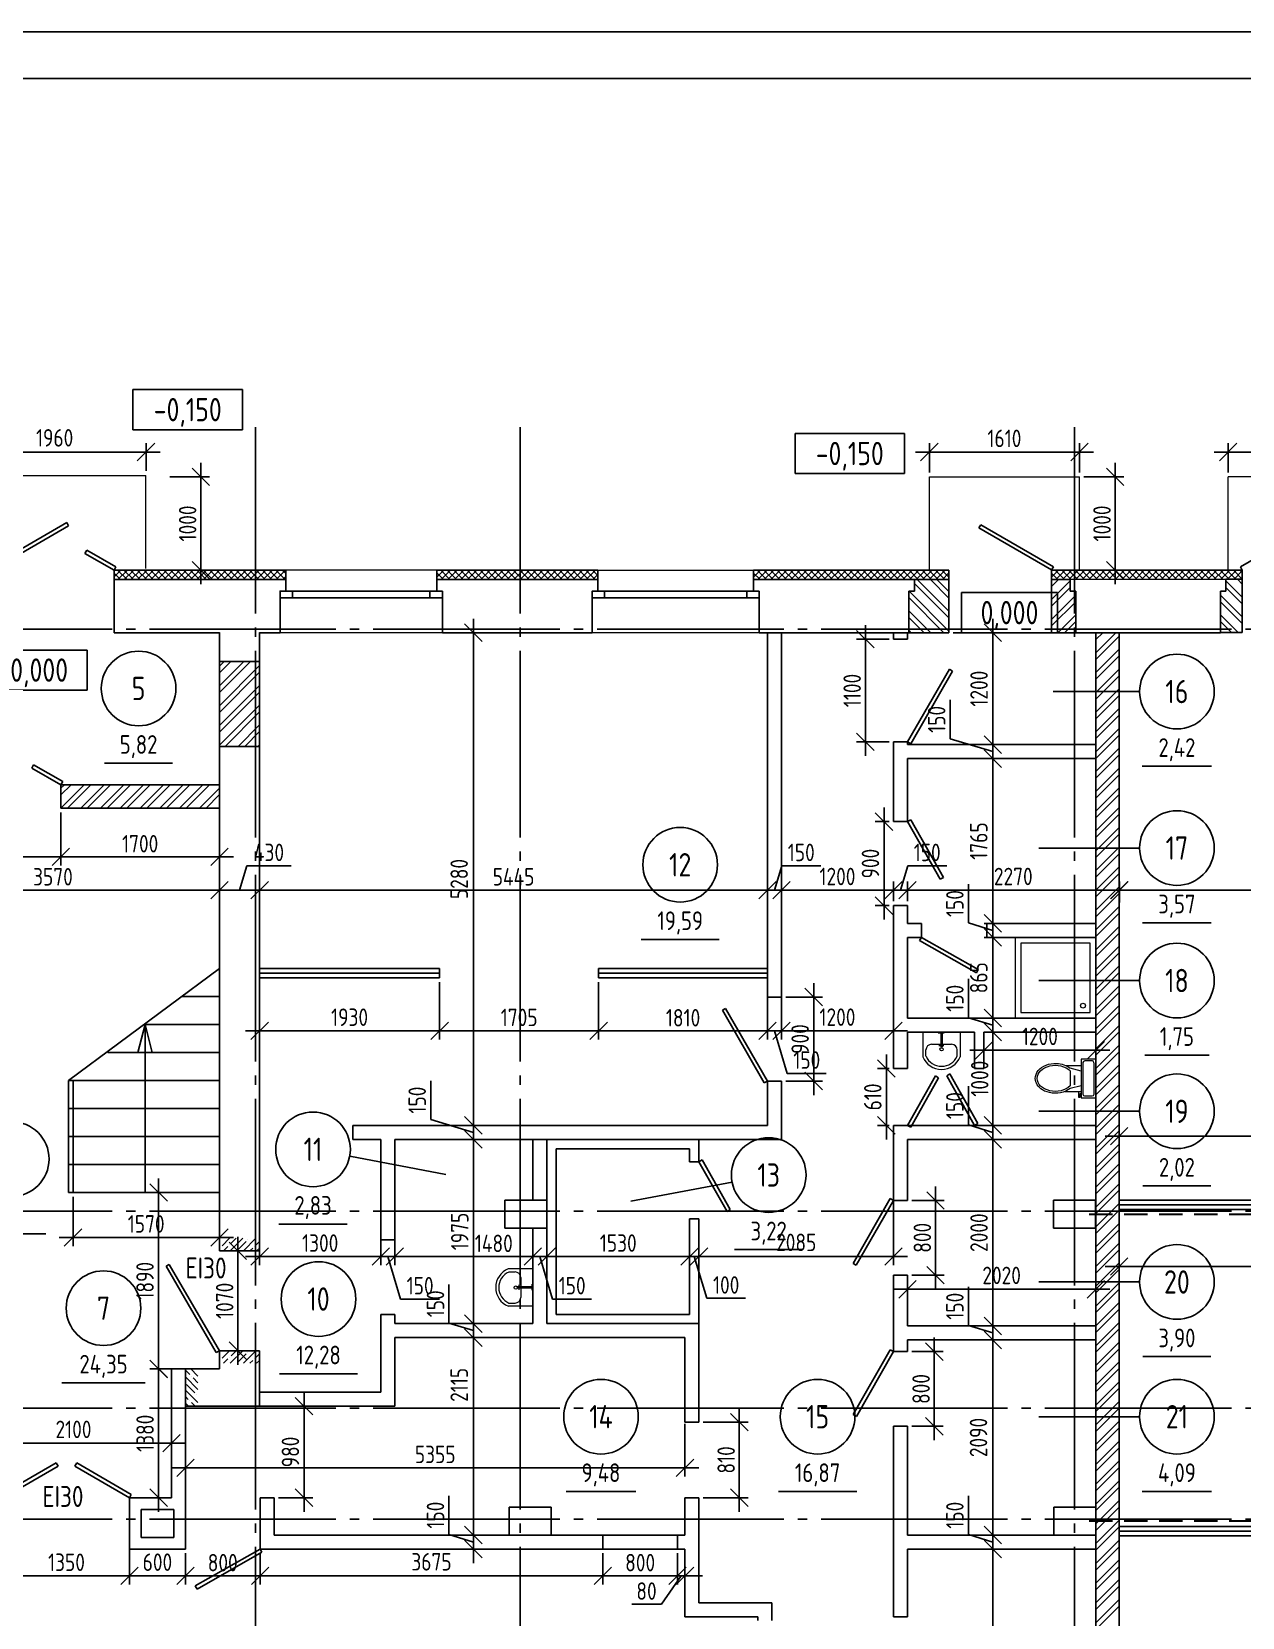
# Model space of a CAD drawing. Header units: metres. Extents: x 255227 to 344327, y -182590 to -140590.
# Drawn here: x 275441 to 288419, y -157582 to -140590 of the extents above; entities that cross this region are included whole.
import ezdxf
from ezdxf.enums import TextEntityAlignment as Align

# ---------------------------------------------------------------- set-up
doc = ezdxf.new("R2010")
doc.units = ezdxf.units.M
doc.header["$MEASUREMENT"] = 0
for name, pattern in [('ACAD_ISO03W100', [30, 12, -18]), ('DASHED2', [0.375, 0.25, -0.125]), ('GOST2.303 5', [24, 20, -1.5, 1, -1.5])]:
    doc.linetypes.add(name, pattern=pattern)
doc.styles.add('GOST 2.304', font='cs_gost2304.shx')

msp = doc.modelspace()

# ---------------------------------------------------------------- linework, layer by layer
at = {"color": 7, "linetype": 'Continuous', "lineweight": 25, "ltscale": 100}
for p, q in [((344327, -140590), (255227, -140590)), ((343827, -141090), (257227, -141090)), ((277701, -144425), (276527, -144425)), ((276527, -144425), (276527, -144855)), ((277701, -144855), (277701, -144425)), ((276527, -144855), (277701, -144855)), ((284798, -144895), (283625, -144895)), ((283625, -144895), (283625, -145325)), ((284798, -145325), (284798, -144895)), ((283625, -145325), (284798, -145325)), ((286438, -146600), (285408, -146600)), ((285408, -146600), (285408, -147030)), ((286438, -147030), (286438, -146600)), ((285408, -147030), (286438, -147030)), ((276036, -147216), (275006, -147216)), ((276036, -147646), (276036, -147216)), ((275006, -147646), (276036, -147646)), ((276222, -148428), (276952, -148428)), ((287345, -148461), (288090, -148461)), ((287350, -150138), (288085, -150138)), ((281976, -150317), (282811, -150317)), ((287373, -151558), (288063, -151558)), ((287353, -152959), (288083, -152959)), ((278092, -153367), (278822, -153367)), ((274862, -153471), (275592, -153471)), ((282977, -153642), (283707, -153642)), ((287353, -154788), (288083, -154788)), ((275763, -155069), (276658, -155069)), ((278099, -154971), (278934, -154971)), ((281171, -156232), (281916, -156232)), ((283446, -156232), (284286, -156232)), ((287345, -156232), (288090, -156232))]:
    msp.add_line(p, q, dxfattribs=at)
at = {"color": 7, "linetype": 'GOST2.303 5', "lineweight": 25, "ltscale": 100}
for p, q in [((277839, -144826), (277839, -166790)), ((280679, -144826), (280679, -166790)), ((286619, -144826), (286619, -166790)), ((307503, -146991), (259370, -146991)), ((307503, -153231), (259370, -153231)), ((307503, -155343), (259838, -155341)), ((307503, -156531), (259870, -156531))]:
    msp.add_line(p, q, dxfattribs=at)
at = {"color": 7, "ltscale": 75}
for p, q in [((274557, -145094), (276817, -145094)), ((276667, -145297), (276667, -145000)), ((284914, -145094), (286823, -145094)), ((285064, -145313), (285064, -145000)), ((286673, -145313), (286673, -145000)), ((288118, -145094), (290028, -145094)), ((288268, -145313), (288268, -145000)), ((277254, -145210), (277254, -146510)), ((287055, -145210), (287055, -146510)), ((276921, -145360), (277348, -145360)), ((286722, -145360), (287149, -145360)), ((276921, -146360), (277348, -146360)), ((286722, -146360), (287149, -146360)), ((280176, -146880), (280176, -157000)), ((284378, -148350), (284378, -146950)), ((285744, -146880), (285744, -162910)), ((280120, -147030), (280270, -147030)), ((284632, -147100), (284284, -147100)), ((285321, -147030), (285838, -147030)), ((285287, -148168), (285287, -147751)), ((284632, -148200), (284284, -148200)), ((285744, -148305), (285287, -148168)), ((285388, -148230), (285838, -148230)), ((285900, -148380), (285651, -148380)), ((275754, -148956), (275754, -149526)), ((277454, -149006), (277454, -149526)), ((284579, -150105), (284579, -148905)), ((284632, -149055), (284485, -149055)), ((275604, -149433), (277604, -149433)), ((285483, -150141), (285483, -149724)), ((284632, -149955), (284485, -149955)), ((285744, -150220), (285483, -150141)), ((285863, -150145), (285651, -150145)), ((285856, -150295), (285651, -150295)), ((279814, -150776), (279814, -151391)), ((281519, -150776), (281519, -151391)), ((283329, -150811), (283329, -151391)), ((283479, -150821), (283479, -151391)), ((283825, -150785), (283825, -151985)), ((284679, -150780), (284679, -151391)), ((285483, -151156), (285483, -150739)), ((283526, -150935), (283919, -150935)), ((277884, -151068), (277884, -151391)), ((285744, -151235), (285483, -151156)), ((285792, -151160), (285651, -151160)), ((277734, -151297), (284829, -151297)), ((283404, -151297), (283541, -151754)), ((285812, -151310), (285651, -151310)), ((284604, -151550), (284604, -152460)), ((285499, -151505), (286999, -151505)), ((285649, -151458), (285649, -151411)), ((286849, -151458), (286849, -151411)), ((284632, -151700), (284510, -151700)), ((279719, -152248), (279719, -151831)), ((283526, -151835), (283919, -151835)), ((283541, -151754), (283959, -151754)), ((285483, -152306), (285483, -151889)), ((280176, -152385), (279719, -152248)), ((280193, -152310), (280270, -152310)), ((284632, -152310), (284510, -152310)), ((285744, -152385), (285483, -152306)), ((285792, -152310), (285651, -152310)), ((280242, -152460), (280082, -152460)), ((285951, -152460), (285651, -152460)), ((284679, -152685), (284679, -153809)), ((276802, -152880), (276802, -156450)), ((277884, -152923), (277884, -153809)), ((275884, -153077), (275884, -153605)), ((276987, -153030), (276708, -153030)), ((277453, -153077), (277453, -153605)), ((279184, -152978), (279184, -153809)), ((285129, -152965), (285129, -154065)), ((284876, -153115), (285223, -153115)), ((275734, -153511), (277603, -153511)), ((277651, -153505), (277651, -154875)), ((279334, -153464), (279334, -153809)), ((280814, -153566), (280814, -153809)), ((280964, -153572), (280964, -153809)), ((282494, -153544), (282494, -153809)), ((282594, -153549), (282594, -153809)), ((277654, -153655), (277745, -153655)), ((277734, -153715), (284829, -153715)), ((279259, -153715), (279396, -154172)), ((280889, -153715), (281026, -154172)), ((282544, -153715), (282678, -154161)), ((284876, -153915), (285223, -153915)), ((286949, -153821), (292764, -153821)), ((287099, -153791), (287099, -153915)), ((279914, -154431), (279914, -154014)), ((284679, -154066), (286999, -154066)), ((284829, -154141), (284829, -153972)), ((285483, -154456), (285483, -154039)), ((286849, -154141), (286849, -153972)), ((279396, -154172), (279814, -154172)), ((281026, -154172), (281444, -154172)), ((282678, -154161), (283095, -154161)), ((280176, -154510), (279914, -154431)), ((280268, -154435), (280082, -154435)), ((280302, -154585), (280082, -154585)), ((285117, -154585), (285117, -155685)), ((285744, -154535), (285483, -154456)), ((285882, -154460), (285651, -154460)), ((285894, -154610), (285651, -154610)), ((277654, -154725), (277745, -154725)), ((284876, -154735), (285211, -154735)), ((277127, -154920), (276708, -154920)), ((276967, -154920), (276708, -154920)), ((278361, -155170), (278361, -156450)), ((278252, -155320), (278455, -155320)), ((283027, -155340), (283027, -156450)), ((276939, -155736), (276939, -155623)), ((277089, -155627), (277089, -156074)), ((282444, -155508), (282444, -156074)), ((282641, -155490), (283121, -155490)), ((284876, -155535), (285211, -155535)), ((274689, -155716), (277089, -155716)), ((276939, -155980), (282594, -155980)), ((276892, -156300), (276708, -156300)), ((278086, -156300), (278455, -156300)), ((279914, -156696), (279914, -156279)), ((282641, -156300), (283121, -156300)), ((285483, -156696), (285483, -156279)), ((276489, -156821), (276489, -157231)), ((280176, -156775), (279914, -156696)), ((280129, -156700), (280082, -156700)), ((285744, -156775), (285483, -156696)), ((285857, -156700), (285651, -156700)), ((277089, -156896), (277089, -157231)), ((277889, -156896), (277889, -157231)), ((280249, -156850), (280082, -156850)), ((281564, -156896), (281564, -157231)), ((282364, -156896), (282364, -157231)), ((282444, -156896), (282444, -157231)), ((285857, -156850), (285651, -156850)), ((276339, -157137), (282632, -157137)), ((282404, -157137), (282192, -157442)), ((282192, -157442), (281873, -157442)), ((286849, -157526), (286849, -158154))]:
    msp.add_line(p, q, dxfattribs=at)
at = {"color": 0, "linetype": 'ByBlock'}
for p, q in [((276573, -145188), (276761, -145000)), ((285157, -145000), (284970, -145188)), ((286580, -145188), (286767, -145000)), ((288362, -145000), (288174, -145188)), ((277348, -145453), (277160, -145266)), ((287149, -145453), (286962, -145266)), ((277160, -146266), (277348, -146453)), ((286962, -146266), (287149, -146453)), ((280270, -147124), (280082, -146936)), ((285838, -147124), (285651, -146936)), ((284471, -147194), (284284, -147006)), ((284284, -148106), (284471, -148294)), ((285651, -148136), (285838, -148324)), ((285651, -148286), (285838, -148474)), ((284673, -149149), (284485, -148961)), ((275661, -149526), (275848, -149339)), ((277361, -149526), (277548, -149339)), ((277361, -149884), (277548, -149697)), ((277978, -149697), (277791, -149884)), ((283423, -149697), (283236, -149884)), ((283386, -149884), (283573, -149697)), ((284773, -149697), (284586, -149884)), ((284736, -149884), (284923, -149697)), ((287006, -149884), (287193, -149697)), ((287195, -149697), (287008, -149884)), ((284485, -149861), (284673, -150049)), ((285651, -150051), (285838, -150239)), ((285651, -150201), (285838, -150389)), ((283919, -151029), (283731, -150841)), ((277978, -151204), (277791, -151391)), ((279908, -151204), (279721, -151391)), ((281613, -151204), (281426, -151391)), ((283423, -151204), (283236, -151391)), ((283386, -151391), (283573, -151204)), ((284586, -151391), (284773, -151204)), ((285838, -151254), (285651, -151066)), ((285651, -151216), (285838, -151404)), ((285743, -151411), (285556, -151599)), ((286756, -151599), (286943, -151411)), ((284697, -151794), (284510, -151606)), ((283731, -151741), (283919, -151929)), ((280270, -152404), (280082, -152216)), ((284510, -152216), (284697, -152404)), ((285838, -152404), (285651, -152216)), ((280082, -152366), (280270, -152554)), ((285651, -152366), (285838, -152554)), ((287193, -152332), (287006, -152520)), ((276896, -153124), (276708, -152936)), ((285223, -153209), (285036, -153021)), ((275977, -153417), (275790, -153605)), ((277360, -153605), (277547, -153417)), ((277745, -153748), (277557, -153561)), ((277978, -153622), (277791, -153809)), ((279091, -153809), (279278, -153622)), ((279241, -153809), (279428, -153622)), ((280908, -153622), (280721, -153809)), ((280871, -153809), (281058, -153622)), ((282401, -153809), (282588, -153622)), ((282501, -153809), (282688, -153622)), ((284586, -153809), (284773, -153622)), ((287193, -153728), (287006, -153915)), ((285036, -153821), (285223, -154009)), ((284923, -153972), (284736, -154160)), ((286756, -154160), (286943, -153972)), ((280082, -154341), (280270, -154528)), ((285651, -154366), (285838, -154554)), ((280270, -154678), (280082, -154491)), ((285651, -154516), (285838, -154704)), ((277557, -154631), (277745, -154818)), ((285211, -154829), (285023, -154641)), ((276896, -155013), (276708, -154826)), ((276708, -154827), (276896, -155014)), ((278455, -155413), (278267, -155226)), ((283121, -155584), (282933, -155396)), ((285023, -155441), (285211, -155629)), ((276846, -155810), (277033, -155623)), ((277183, -155886), (276996, -156074)), ((282351, -156074), (282538, -155886)), ((276708, -156206), (276896, -156393)), ((278267, -156206), (278455, -156393)), ((282933, -156206), (283121, -156394)), ((280270, -156793), (280082, -156606)), ((285651, -156606), (285838, -156794)), ((280082, -156756), (280270, -156943)), ((285651, -156756), (285838, -156944)), ((276583, -157043), (276396, -157231)), ((277183, -157043), (276996, -157231)), ((277983, -157043), (277796, -157231)), ((281471, -157231), (281658, -157043)), ((282271, -157231), (282458, -157043)), ((282538, -157043), (282351, -157231))]:
    msp.add_line(p, q, dxfattribs=at)
at = {"color": 7, "linetype": 'Continuous', "lineweight": 5}
for p, q in [((274734, -145344), (276665, -145344)), ((276665, -146344), (276665, -145344)), ((285064, -146360), (285064, -145360)), ((285064, -145360), (286675, -145360)), ((286675, -146360), (286675, -145360)), ((288268, -146360), (288268, -145360)), ((289880, -145360), (288268, -145360)), ((285158, -151320), (285224, -151320)), ((285188, -151313), (285188, -151473)), ((285201, -151313), (285201, -151473)), ((285220, -151456), (285167, -151456)), ((280811, -154040), (280651, -154041)), ((280811, -154053), (280651, -154053)), ((280668, -154073), (280668, -154019)), ((280804, -154010), (280804, -154076))]:
    msp.add_line(p, q, dxfattribs=at)
at = {"color": 7}
for p, q in [((275817, -145851), (274994, -146326)), ((275014, -146360), (275837, -145885)), ((275837, -145885), (275817, -145851)), ((285596, -145907), (285616, -145873)), ((286375, -146357), (285596, -145907)), ((285616, -145873), (286395, -146323)), ((289222, -145850), (288399, -146325)), ((276012, -146182), (276032, -146147)), ((276324, -146360), (276012, -146182)), ((276032, -146147), (276344, -146326)), ((276344, -146326), (276324, -146360)), ((286395, -146323), (286375, -146357)), ((288399, -146325), (288419, -146360)), ((278104, -146585), (279844, -146586)), ((278104, -146585), (278238, -146585)), ((278104, -146655), (278104, -146585)), ((278238, -146585), (278238, -146655)), ((279711, -146585), (279844, -146585)), ((279711, -146655), (279711, -146585)), ((279844, -146585), (279844, -146655)), ((281450, -146585), (283240, -146585)), ((281450, -146655), (281450, -146585)), ((281583, -146585), (281583, -146655)), ((283107, -146655), (283107, -146585)), ((283240, -146585), (283240, -146655)), ((278104, -146655), (279844, -146655)), ((283240, -146655), (281450, -146655)), ((284829, -148200), (285279, -147421)), ((285314, -147441), (284864, -148220)), ((285279, -147421), (285314, -147441)), ((284864, -148220), (284829, -148200)), ((275442, -148481), (275462, -148447)), ((275754, -148660), (275442, -148481)), ((275462, -148447), (275774, -148625)), ((275774, -148625), (275754, -148660)), ((284864, -149035), (284829, -149055)), ((284829, -149055), (285181, -149672)), ((285215, -149652), (284864, -149035)), ((285181, -149672), (285215, -149652)), ((284959, -150330), (284979, -150295)), ((285568, -150676), (284959, -150330)), ((284979, -150295), (285588, -150641)), ((285588, -150641), (285568, -150676)), ((282879, -151056), (282845, -151076)), ((283329, -151835), (282879, -151056)), ((282845, -151076), (283295, -151855)), ((283295, -151855), (283329, -151835)), ((284829, -152310), (285129, -151779)), ((285163, -151799), (284864, -152330)), ((285129, -151779), (285163, -151799)), ((285285, -151759), (285250, -151779)), ((285250, -151779), (285549, -152310)), ((285584, -152290), (285285, -151759)), ((284864, -152330), (284829, -152310)), ((285549, -152310), (285584, -152290)), ((282629, -152679), (282594, -152699)), ((282594, -152699), (282895, -153232)), ((282929, -153212), (282629, -152679)), ((284247, -153789), (284645, -153095)), ((284645, -153095), (284679, -153115)), ((282895, -153232), (282929, -153212)), ((284679, -153115), (284281, -153809)), ((276916, -153800), (276882, -153820)), ((276882, -153820), (277420, -154745)), ((277454, -154725), (276916, -153800)), ((284281, -153809), (284247, -153789)), ((277420, -154745), (277454, -154725)), ((284249, -155410), (284645, -154715)), ((284679, -154735), (284283, -155430)), ((284645, -154715), (284679, -154735)), ((284283, -155430), (284249, -155410)), ((275704, -155927), (275119, -156265)), ((275139, -156300), (275724, -155962)), ((275724, -155962), (275704, -155927)), ((275905, -155962), (275925, -155927)), ((276489, -156300), (275905, -155962)), ((275925, -155927), (276509, -156265)), ((276509, -156265), (276489, -156300)), ((281564, -156700), (282364, -156700)), ((277889, -156850), (277194, -157245)), ((277214, -157280), (277909, -156884)), ((277909, -156884), (277889, -156850)), ((281564, -156850), (282364, -156850)), ((277194, -157245), (277214, -157280))]:
    msp.add_line(p, q, dxfattribs=at)
at = {"color": 7, "linetype": 'Continuous'}
for p, q in [((276324, -146465), (276324, -146359)), ((276324, -146360), (278164, -146360)), ((276324, -146431), (276393, -146362)), ((276392, -146462), (276324, -146394)), ((276363, -146462), (276464, -146362)), ((276463, -146462), (276363, -146362)), ((276434, -146462), (276534, -146362)), ((276534, -146462), (276434, -146362)), ((276604, -146462), (276504, -146362)), ((276505, -146462), (276605, -146362)), ((276675, -146462), (276575, -146362)), ((276576, -146462), (276676, -146362)), ((276745, -146461), (276646, -146362)), ((276647, -146462), (276747, -146361)), ((276816, -146461), (276716, -146361)), ((276718, -146461), (276818, -146361)), ((276887, -146461), (276787, -146361)), ((276788, -146461), (276889, -146361)), ((276957, -146461), (276857, -146361)), ((276859, -146461), (276959, -146361)), ((277028, -146461), (276928, -146361)), ((276930, -146461), (277030, -146361)), ((277098, -146461), (276998, -146361)), ((277001, -146461), (277101, -146361)), ((277169, -146461), (277069, -146361)), ((277072, -146461), (277172, -146361)), ((277239, -146461), (277140, -146361)), ((277143, -146461), (277243, -146361)), ((277310, -146460), (277210, -146361)), ((277213, -146461), (277314, -146360)), ((277381, -146460), (277281, -146361)), ((277284, -146461), (277384, -146360)), ((277451, -146460), (277351, -146360)), ((277355, -146460), (277455, -146360)), ((277522, -146460), (277422, -146360)), ((277426, -146460), (277526, -146360)), ((277592, -146460), (277493, -146360)), ((277497, -146460), (277597, -146360)), ((277663, -146460), (277563, -146360)), ((277568, -146460), (277668, -146360)), ((277734, -146460), (277634, -146360)), ((277638, -146460), (277739, -146360)), ((277804, -146460), (277704, -146360)), ((277709, -146460), (277809, -146360)), ((277875, -146460), (277775, -146360)), ((277780, -146460), (277880, -146360)), ((277945, -146460), (277846, -146360)), ((277851, -146460), (277951, -146360)), ((278016, -146460), (277916, -146360)), ((277922, -146460), (278022, -146360)), ((278087, -146460), (277987, -146360)), ((277992, -146460), (278092, -146360)), ((278158, -146460), (278058, -146360)), ((278063, -146460), (278163, -146360)), ((278164, -146395), (278128, -146360)), ((278134, -146460), (278164, -146429)), ((278164, -146360), (278164, -146460)), ((281510, -146360), (279784, -146360)), ((279784, -146360), (279784, -146460)), ((279784, -146365), (279789, -146360)), ((279784, -146435), (279860, -146360)), ((279855, -146460), (279784, -146389)), ((279925, -146460), (279826, -146360)), ((279831, -146460), (279931, -146360)), ((279996, -146460), (279896, -146360)), ((279902, -146460), (280001, -146360)), ((280067, -146460), (279967, -146360)), ((279972, -146460), (280072, -146360)), ((280138, -146460), (280038, -146360)), ((280043, -146460), (280143, -146360)), ((280208, -146460), (280109, -146360)), ((280114, -146460), (280214, -146360)), ((280279, -146460), (280179, -146360)), ((280184, -146460), (280284, -146360)), ((280350, -146460), (280250, -146360)), ((280255, -146460), (280355, -146360)), ((280420, -146460), (280321, -146360)), ((280326, -146460), (280426, -146360)), ((280491, -146460), (280391, -146360)), ((280396, -146460), (280497, -146360)), ((280562, -146460), (280462, -146360)), ((280467, -146460), (280567, -146360)), ((280633, -146460), (280533, -146360)), ((280538, -146460), (280634, -146363)), ((280634, -146391), (280603, -146360)), ((280609, -146460), (280634, -146434)), ((280634, -146363), (280638, -146360)), ((280634, -146434), (280709, -146360)), ((280703, -146460), (280634, -146391)), ((280774, -146460), (280674, -146360)), ((280679, -146460), (280779, -146360)), ((280845, -146460), (280745, -146360)), ((280750, -146460), (280850, -146360)), ((280915, -146460), (280815, -146360)), ((280821, -146460), (280921, -146360)), ((280986, -146460), (280886, -146360)), ((280891, -146460), (280992, -146360)), ((281057, -146460), (280957, -146360)), ((280962, -146460), (281062, -146360)), ((281128, -146460), (281027, -146360)), ((281033, -146460), (281133, -146360)), ((281198, -146460), (281098, -146360)), ((281104, -146460), (281204, -146360)), ((281269, -146460), (281169, -146360)), ((281174, -146460), (281274, -146360)), ((281340, -146460), (281240, -146360)), ((281245, -146460), (281345, -146360)), ((281411, -146460), (281310, -146360)), ((281316, -146460), (281416, -146360)), ((281481, -146460), (281381, -146360)), ((281386, -146460), (281487, -146360)), ((281510, -146418), (281452, -146360)), ((281457, -146460), (281510, -146407)), ((281510, -146586), (281510, -146360)), ((285274, -146360), (283180, -146360)), ((283180, -146360), (283180, -146460)), ((283180, -146363), (283184, -146360)), ((283180, -146434), (283254, -146360)), ((283249, -146460), (283180, -146391)), ((283320, -146460), (283219, -146360)), ((283225, -146460), (283325, -146360)), ((283391, -146460), (283290, -146360)), ((283295, -146460), (283396, -146360)), ((283461, -146460), (283361, -146360)), ((283366, -146460), (283466, -146360)), ((283532, -146460), (283432, -146360)), ((283437, -146460), (283537, -146360)), ((283603, -146460), (283502, -146360)), ((283507, -146460), (283608, -146360)), ((283673, -146460), (283573, -146360)), ((283578, -146460), (283679, -146360)), ((283744, -146460), (283644, -146360)), ((283649, -146460), (283749, -146360)), ((283815, -146460), (283714, -146360)), ((283720, -146460), (283820, -146360)), ((283886, -146460), (283785, -146360)), ((283790, -146460), (283891, -146360)), ((283956, -146460), (283856, -146360)), ((283861, -146460), (283961, -146360)), ((284027, -146460), (283927, -146360)), ((283932, -146460), (284032, -146360)), ((284098, -146460), (283997, -146360)), ((284002, -146460), (284103, -146360)), ((284168, -146460), (284068, -146360)), ((284073, -146460), (284174, -146360)), ((284239, -146460), (284139, -146360)), ((284144, -146460), (284244, -146360)), ((284310, -146460), (284209, -146360)), ((284215, -146460), (284315, -146360)), ((284381, -146460), (284280, -146360)), ((284285, -146460), (284386, -146360)), ((284451, -146460), (284351, -146360)), ((284356, -146460), (284456, -146360)), ((284522, -146460), (284422, -146360)), ((284427, -146460), (284527, -146360)), ((284593, -146460), (284492, -146360)), ((284497, -146460), (284598, -146360)), ((284663, -146460), (284563, -146360)), ((284568, -146460), (284669, -146360)), ((284734, -146460), (284634, -146360)), ((284639, -146460), (284739, -146360)), ((284805, -146460), (284704, -146360)), ((284709, -146460), (284810, -146360)), ((284876, -146460), (284775, -146360)), ((284780, -146460), (284881, -146360)), ((284946, -146460), (284846, -146360)), ((284851, -146460), (284951, -146360)), ((285017, -146460), (284917, -146360)), ((284922, -146460), (285022, -146360)), ((285274, -146801), (284933, -146460)), ((285088, -146460), (284987, -146360)), ((284992, -146460), (285093, -146360)), ((285158, -146460), (285058, -146360)), ((285063, -146460), (285163, -146360)), ((285274, -146660), (285075, -146460)), ((285229, -146460), (285129, -146360)), ((285134, -146460), (285234, -146360)), ((285274, -146589), (285146, -146461)), ((285274, -146434), (285199, -146360)), ((285204, -146460), (285274, -146390)), ((285274, -146364), (285270, -146360)), ((285274, -146460), (285274, -146360)), ((286374, -146460), (286374, -146360)), ((286374, -146360), (288419, -146360)), ((286374, -146363), (286378, -146360)), ((286374, -146434), (286449, -146360)), ((286443, -146460), (286374, -146391)), ((288419, -146457), (286374, -146460)), ((286374, -146460), (286374, -146460)), ((286374, -146463), (286378, -146460)), ((286374, -146534), (286448, -146460)), ((286514, -146460), (286414, -146360)), ((286419, -146460), (286519, -146360)), ((286585, -146460), (286485, -146360)), ((286490, -146460), (286590, -146360)), ((286655, -146460), (286555, -146360)), ((286561, -146460), (286661, -146360)), ((286726, -146460), (286626, -146360)), ((286632, -146460), (286732, -146360)), ((286796, -146459), (286697, -146360)), ((286702, -146460), (286802, -146360)), ((286867, -146459), (286767, -146360)), ((286773, -146459), (286873, -146360)), ((286938, -146459), (286838, -146360)), ((286844, -146459), (286944, -146360)), ((287008, -146459), (286909, -146360)), ((286915, -146459), (287014, -146360)), ((287079, -146459), (286980, -146360)), ((286986, -146459), (287085, -146360)), ((287149, -146459), (287050, -146360)), ((287056, -146459), (287156, -146360)), ((287220, -146459), (287121, -146360)), ((287127, -146459), (287227, -146360)), ((287291, -146459), (287192, -146360)), ((287198, -146459), (287297, -146360)), ((287361, -146459), (287262, -146360)), ((287269, -146459), (287368, -146360)), ((287432, -146458), (287333, -146360)), ((287340, -146459), (287439, -146360)), ((287503, -146458), (287404, -146360)), ((287411, -146459), (287509, -146360)), ((287573, -146458), (287475, -146360)), ((287481, -146458), (287580, -146360)), ((287644, -146458), (287545, -146360)), ((287552, -146458), (287651, -146360)), ((287714, -146458), (287616, -146360)), ((287623, -146458), (287721, -146360)), ((287785, -146458), (287687, -146360)), ((287694, -146458), (287792, -146360)), ((287856, -146458), (287757, -146360)), ((287765, -146458), (287863, -146360)), ((287926, -146458), (287828, -146360)), ((287835, -146458), (287934, -146360)), ((287997, -146458), (287899, -146360)), ((287906, -146458), (288004, -146360)), ((288067, -146458), (287970, -146360)), ((287977, -146458), (288075, -146360)), ((288138, -146457), (288040, -146360)), ((288048, -146458), (288146, -146360)), ((288209, -146457), (288111, -146360)), ((288119, -146457), (288216, -146360)), ((288279, -146457), (288182, -146360)), ((288190, -146457), (288287, -146360)), ((288350, -146457), (288252, -146360)), ((288260, -146457), (288358, -146360)), ((288419, -146456), (288323, -146360)), ((288331, -146457), (288419, -146369)), ((288419, -146509), (288370, -146460)), ((288419, -146385), (288394, -146360)), ((288402, -146457), (288419, -146440)), ((288419, -146360), (288419, -146457)), ((285274, -147014), (284846, -146585)), ((285274, -146872), (284904, -146502)), ((286374, -146675), (286574, -146475)), ((286374, -146746), (286574, -146546)), ((286374, -146888), (286634, -146628)), ((288419, -146862), (288184, -146628)), ((288419, -146650), (288244, -146475)), ((288419, -146721), (288244, -146546)), ((285220, -147030), (284844, -146654)), ((285079, -147030), (284844, -146796)), ((286374, -146958), (286634, -146698)), ((288419, -146933), (288184, -146698)), ((285008, -147030), (284844, -146866)), ((286445, -147029), (286634, -146840)), ((286516, -147029), (286634, -146910)), ((288374, -147029), (288184, -146840)), ((288303, -147029), (288184, -146910)), ((284866, -147030), (284844, -147008)), ((286849, -147034), (286853, -147030)), ((286849, -147246), (287065, -147030)), ((286849, -147104), (286924, -147030)), ((286849, -147317), (287099, -147067)), ((286849, -147458), (287099, -147208)), ((286849, -147529), (287099, -147279)), ((286849, -147670), (287099, -147420)), ((286849, -147741), (287099, -147491)), ((286849, -147882), (287099, -147632)), ((286849, -147953), (287099, -147703)), ((286849, -148094), (287099, -147844)), ((286849, -148165), (287099, -147915)), ((286849, -148307), (287099, -148057)), ((286849, -148377), (287099, -148127)), ((286849, -148519), (287099, -148269)), ((286849, -148589), (287099, -148339)), ((286849, -148731), (287099, -148481)), ((286849, -148802), (287099, -148552)), ((286849, -148943), (287099, -148693)), ((286849, -149014), (287099, -148764)), ((286849, -149155), (287099, -148905)), ((286849, -149226), (287099, -148976)), ((286849, -149367), (287099, -149117)), ((286849, -149438), (287099, -149188)), ((286849, -149579), (287099, -149329)), ((286849, -149650), (287099, -149400)), ((286849, -149791), (287099, -149541)), ((286849, -149862), (287099, -149612)), ((286849, -150004), (287099, -149754)), ((286849, -150074), (287099, -149824)), ((286849, -150216), (287099, -149966)), ((286849, -150286), (287099, -150036)), ((286849, -150428), (287099, -150178)), ((286849, -150499), (287099, -150249)), ((286849, -150640), (287099, -150390)), ((286849, -150711), (287099, -150461)), ((286849, -150852), (287099, -150602)), ((286849, -150923), (287099, -150673)), ((286849, -151064), (287099, -150814)), ((286849, -151135), (287099, -150885)), ((286849, -151276), (287099, -151026)), ((286849, -151347), (287099, -151097)), ((286849, -151489), (287099, -151239)), ((286849, -151559), (287099, -151309)), ((286849, -151701), (287099, -151451)), ((286849, -151771), (287099, -151521)), ((286849, -151913), (287099, -151663)), ((286849, -151984), (287099, -151734)), ((286849, -152125), (287099, -151875)), ((286849, -152196), (287099, -151946)), ((286849, -152337), (287099, -152087)), ((286849, -152408), (287099, -152158)), ((286849, -152549), (287099, -152299)), ((286849, -152620), (287099, -152370)), ((286849, -152761), (287099, -152511)), ((286849, -152832), (287099, -152582)), ((286849, -152973), (287099, -152723)), ((286849, -153044), (287099, -152794)), ((286849, -153186), (287099, -152936)), ((286849, -153256), (287099, -153006)), ((286849, -153398), (287099, -153148)), ((286849, -153468), (287099, -153218)), ((286849, -153610), (287099, -153360)), ((286849, -153681), (287099, -153431)), ((286849, -153822), (287099, -153572)), ((286849, -153893), (287099, -153643)), ((286849, -154034), (287099, -153784)), ((286849, -154105), (287099, -153855)), ((286849, -154246), (287099, -153996)), ((286849, -154317), (287099, -154067)), ((286849, -154458), (287099, -154208)), ((286849, -154529), (287099, -154279)), ((286849, -154671), (287099, -154421)), ((286849, -154741), (287099, -154491)), ((286849, -154883), (287099, -154633)), ((286849, -154953), (287099, -154703)), ((286849, -155095), (287099, -154845)), ((286849, -155165), (287099, -154915)), ((286849, -155307), (287099, -155057)), ((286849, -155378), (287099, -155128)), ((286849, -155519), (287099, -155269)), ((286849, -155590), (287099, -155340)), ((286849, -155731), (287099, -155481)), ((286849, -155802), (287099, -155552)), ((286849, -155943), (287099, -155693)), ((286849, -156014), (287099, -155764)), ((286849, -156155), (287099, -155905)), ((286849, -156226), (287099, -155976)), ((286849, -156368), (287099, -156118)), ((286849, -156438), (287099, -156188)), ((286849, -156580), (287099, -156330)), ((286849, -156650), (287099, -156400)), ((286849, -156792), (287099, -156542)), ((286849, -156863), (287099, -156613)), ((286849, -157004), (287099, -156754)), ((286849, -157075), (287099, -156825)), ((286849, -157216), (287099, -156966)), ((286849, -157287), (287099, -157037)), ((286849, -157428), (287099, -157178)), ((286849, -157499), (287099, -157249)), ((286849, -157640), (287099, -157390)), ((286849, -157711), (287099, -157461))]:
    msp.add_line(p, q, dxfattribs=at)
at = {"color": 7, "ltscale": 200}
for p, q in [((276324, -146460), (278164, -146460)), ((276324, -147030), (276324, -146460)), ((276324, -146460), (278164, -146460)), ((278164, -146460), (278164, -146585)), ((279784, -146460), (281450, -146460)), ((279784, -146460), (279784, -146585)), ((281450, -146460), (281510, -146460)), ((281510, -146460), (281510, -146585)), ((283180, -146460), (283180, -146585)), ((284904, -146460), (283180, -146460)), ((284844, -146460), (284904, -146460)), ((284904, -146460), (284904, -146585)), ((285274, -146460), (285274, -147030)), ((286574, -146460), (286374, -146460)), ((286374, -146460), (286374, -147030)), ((288244, -146457), (286574, -146460)), ((286574, -146460), (286574, -146585)), ((288244, -146457), (288244, -146585)), ((288244, -146457), (288419, -146457)), ((288419, -147029), (288419, -146457)), ((278104, -147030), (278104, -146585)), ((278164, -146585), (278105, -146585)), ((278164, -146585), (278105, -146585)), ((279784, -146585), (279844, -146585)), ((279844, -147030), (279844, -146586)), ((281510, -146585), (281450, -146585)), ((281450, -147030), (281450, -146585)), ((283180, -146585), (283239, -146585)), ((283240, -147030), (283240, -146585)), ((284904, -146585), (284844, -146585)), ((284844, -147030), (284844, -146585)), ((286574, -146585), (286634, -146585)), ((286634, -147030), (286634, -146586)), ((288244, -146585), (288184, -146585)), ((288184, -147029), (288184, -146585)), ((277454, -147030), (276324, -147030)), ((277454, -147030), (276324, -147030)), ((277454, -147030), (277454, -153655)), ((277884, -153655), (277884, -147031)), ((278104, -147030), (277885, -147030)), ((278104, -147030), (277885, -147030)), ((279844, -147030), (281450, -147030)), ((285274, -147030), (283240, -147030)), ((286374, -147030), (288184, -147030)), ((286849, -162760), (286849, -147030)), ((287099, -162760), (287099, -147030)), ((288419, -147029), (288184, -147029)), ((277454, -147339), (277884, -147339)), ((277454, -148249), (277884, -148249)), ((275754, -148909), (275754, -148660)), ((277454, -148660), (275754, -148660)), ((277454, -148909), (275754, -148909)), ((275834, -151830), (277454, -150630)), ((277884, -150629), (279814, -150629)), ((277884, -150679), (279814, -150679)), ((279814, -150729), (279814, -150629)), ((281519, -150629), (283329, -150629)), ((281519, -150729), (281519, -150629)), ((281519, -150679), (283329, -150679)), ((277884, -150729), (279814, -150729)), ((281519, -150729), (283329, -150729)), ((277454, -150930), (277055, -150930)), ((276580, -151530), (276656, -151230)), ((277454, -151230), (276656, -151230)), ((276656, -153030), (276656, -151230)), ((276733, -151530), (276656, -151230)), ((277454, -151530), (276258, -151530)), ((275834, -153030), (275834, -151830)), ((277454, -151830), (275834, -151830)), ((275884, -153030), (275884, -151830)), ((277454, -152130), (275834, -152130)), ((277454, -152430), (275834, -152430)), ((277454, -152730), (275834, -152730)), ((277454, -153030), (275834, -153030)), ((280514, -153410), (280514, -153110)), ((280514, -153110), (280964, -153110)), ((280514, -153110), (280964, -153110)), ((280964, -153110), (280964, -153410)), ((286394, -153410), (286394, -153110)), ((286394, -153110), (286844, -153110)), ((286844, -153110), (286844, -153410)), ((292264, -153110), (287099, -153110)), ((292264, -153160), (287099, -153160)), ((292264, -153210), (287099, -153210)), ((280964, -153410), (280514, -153410)), ((280964, -153410), (280514, -153410)), ((286844, -153410), (286394, -153410)), ((277884, -153655), (277454, -153655)), ((277454, -154725), (277454, -154919)), ((277884, -154725), (277454, -154725)), ((277884, -155320), (277884, -154725)), ((277454, -154919), (277089, -154920)), ((277089, -155320), (277089, -154920)), ((277884, -155320), (277089, -155320)), ((280559, -156400), (281009, -156400)), ((280559, -156700), (280559, -156400)), ((280559, -156400), (281009, -156400)), ((281009, -156400), (281009, -156700)), ((286399, -156400), (286849, -156400)), ((286399, -156700), (286399, -156400)), ((292264, -156610), (287099, -156610)), ((292264, -156660), (287099, -156660)), ((281009, -156700), (280559, -156700)), ((281009, -156700), (280559, -156700)), ((286849, -156700), (286399, -156700)), ((292714, -156710), (287099, -156710))]:
    msp.add_line(p, q, dxfattribs=at)
at = {"color": 7, "lineweight": 13, "ltscale": 200}
for p, q in [((279784, -146360), (278164, -146360)), ((281510, -146359), (283180, -146359)), ((279897, -147030), (278107, -147030)), ((281450, -147029), (283240, -147029))]:
    msp.add_line(p, q, dxfattribs=at)
at = {"color": 7, "linetype": 'Continuous', "lineweight": 13}
for p, q in [((281510, -146460), (279784, -146460)), ((285274, -146460), (283180, -146460))]:
    msp.add_line(p, q, dxfattribs=at)
at = {"color": 7, "ltscale": 100}
for p, q in [((284904, -146460), (285274, -146460)), ((283329, -150935), (283329, -147030)), ((283479, -150935), (283479, -147030)), ((284679, -147100), (284679, -147030)), ((284829, -147100), (284679, -147100)), ((284829, -147100), (284829, -147030)), ((287318, -147661), (286391, -147661)), ((284829, -148200), (284679, -148200)), ((284679, -149055), (284679, -148200)), ((284829, -148230), (284829, -148200)), ((284829, -148230), (286849, -148230)), ((284829, -149055), (284829, -148380)), ((284829, -148380), (286849, -148380)), ((275754, -148956), (275754, -149526)), ((284829, -149055), (284679, -149055)), ((287318, -149338), (286238, -149338)), ((274294, -149433), (275904, -149433)), ((277454, -149989), (277454, -149697)), ((277669, -149791), (277748, -149529)), ((277748, -149529), (278221, -149529)), ((277884, -150019), (277884, -149697)), ((283404, -149791), (283483, -149529)), ((283483, -149529), (283900, -149529)), ((284679, -149908), (284679, -149697)), ((284754, -149791), (284833, -149529)), ((284829, -149908), (284829, -149697)), ((284833, -149529), (285250, -149529)), ((287099, -149921), (287099, -149697)), ((287101, -149921), (287101, -149697)), ((307483, -149791), (270654, -149791)), ((284829, -149955), (284679, -149955)), ((284679, -151700), (284679, -149955)), ((284829, -150145), (284829, -149955)), ((284979, -150145), (284829, -150145)), ((284979, -150145), (284979, -150295)), ((286849, -150145), (285679, -150145)), ((285679, -150145), (285679, -150295)), ((284979, -150295), (284829, -150295)), ((284829, -151160), (284829, -150295)), ((286849, -150295), (285679, -150295)), ((287318, -150758), (286238, -150758)), ((283479, -150935), (283329, -150935)), ((286849, -151160), (284829, -151160)), ((285549, -151310), (284829, -151310)), ((284829, -151700), (284829, -151310)), ((285549, -151310), (285549, -151700)), ((286849, -151310), (285649, -151310)), ((285649, -151310), (285649, -151700)), ((284829, -151700), (284679, -151700)), ((285649, -151700), (285549, -151700)), ((283329, -152310), (283329, -151835)), ((283479, -151835), (283329, -151835)), ((283479, -152460), (283479, -151835)), ((287318, -152159), (286238, -152159)), ((278884, -152460), (278884, -152310)), ((283329, -152310), (278884, -152310)), ((286849, -152310), (284679, -152310)), ((284679, -153115), (284679, -152310)), ((287099, -153063), (287099, -152332)), ((279184, -152460), (278884, -152460)), ((279184, -153535), (279184, -152460)), ((283479, -152460), (279334, -152460)), ((279334, -153535), (279334, -152460)), ((280814, -153110), (280814, -152460)), ((280964, -154435), (280964, -152460)), ((281064, -154335), (281064, -152560)), ((281064, -152560), (282494, -152560)), ((282494, -152560), (282494, -152699)), ((282594, -152460), (282594, -152699)), ((284829, -152460), (286849, -152460)), ((284829, -153115), (284829, -152460)), ((286949, -152426), (292864, -152426)), ((278850, -152641), (279879, -152836)), ((282494, -152699), (282594, -152699)), ((282949, -152917), (281863, -153124)), ((284829, -153115), (284679, -153115)), ((280814, -153410), (280814, -154435)), ((282494, -153311), (282494, -154335)), ((282494, -153311), (282594, -153311)), ((282594, -155490), (282594, -153311)), ((279334, -153535), (279184, -153535)), ((284679, -154735), (284679, -153915)), ((284829, -153915), (284679, -153915)), ((284829, -154460), (284829, -153915)), ((287318, -153988), (286238, -153988)), ((279184, -155170), (279184, -154335)), ((279334, -154335), (279184, -154335)), ((279334, -154435), (279334, -154335)), ((279334, -154435), (280814, -154435)), ((280964, -154435), (282594, -154435)), ((282494, -154335), (281064, -154335)), ((279334, -155320), (279334, -154585)), ((279334, -154585), (282444, -154585)), ((282444, -155490), (282444, -154585)), ((284829, -154460), (286849, -154460)), ((284829, -154610), (286849, -154610)), ((284829, -154735), (284829, -154610)), ((284829, -154735), (284679, -154735)), ((276939, -156300), (276939, -154920)), ((276939, -154920), (277089, -154920)), ((277884, -155170), (279184, -155170)), ((277089, -155320), (277089, -156850)), ((277884, -155320), (279334, -155320)), ((287318, -155432), (286238, -155432)), ((282594, -155490), (282444, -155490)), ((284829, -155535), (284679, -155535)), ((284679, -157575), (284679, -155535)), ((284829, -156700), (284829, -155535)), ((276489, -156300), (276939, -156300)), ((276489, -156300), (276489, -157231)), ((277889, -156300), (277889, -156850)), ((277889, -156300), (278039, -156300)), ((278039, -156300), (278039, -156700)), ((282444, -156700), (282444, -156300)), ((282444, -156300), (282594, -156300)), ((282594, -157425), (282594, -156300)), ((276614, -156425), (276614, -156725)), ((276614, -156425), (276964, -156425)), ((276964, -156425), (276964, -156725)), ((276964, -156725), (276614, -156725)), ((278039, -156700), (281564, -156700)), ((281564, -156850), (281564, -156700)), ((282364, -156700), (282444, -156700)), ((282364, -156850), (282364, -156700)), ((284829, -156700), (286849, -156700)), ((277089, -156850), (276489, -156850)), ((277889, -156850), (281564, -156850)), ((282364, -156850), (282444, -156850)), ((282444, -157575), (282444, -156850)), ((284829, -156850), (286849, -156850)), ((284829, -157575), (284829, -156850)), ((274989, -157137), (276639, -157137)), ((283374, -157425), (282594, -157425)), ((283374, -157615), (283374, -157425)), ((283224, -157575), (282444, -157575)), ((283224, -157615), (283224, -157575)), ((284829, -157575), (284679, -157575))]:
    msp.add_line(p, q, dxfattribs=at)
at = {"color": 7, "linetype": 'Continuous', "ltscale": 200}
for p, q in [((277454, -147389), (277504, -147339)), ((277454, -147601), (277717, -147339)), ((277454, -147460), (277575, -147339)), ((277454, -147672), (277787, -147339)), ((277454, -147813), (277884, -147383)), ((277454, -147884), (277884, -147454)), ((277454, -148025), (277884, -147595)), ((277454, -148096), (277884, -147666)), ((277454, -148237), (277884, -147807)), ((277514, -148249), (277884, -147878)), ((277655, -148249), (277884, -148019)), ((277726, -148249), (277884, -148090)), ((277867, -148249), (277884, -148232)), ((275754, -148698), (275792, -148660)), ((275754, -148768), (275863, -148660)), ((275755, -148909), (276005, -148660)), ((275825, -148909), (276075, -148660)), ((275967, -148909), (276217, -148660)), ((276037, -148909), (276287, -148660)), ((276179, -148909), (276429, -148660)), ((276250, -148909), (276500, -148660)), ((276391, -148909), (276641, -148660)), ((276462, -148909), (276712, -148660)), ((276603, -148909), (276853, -148660)), ((276674, -148909), (276924, -148660)), ((276815, -148909), (277065, -148660)), ((276886, -148909), (277136, -148660)), ((277027, -148909), (277277, -148660)), ((277098, -148909), (277348, -148660)), ((277239, -148909), (277454, -148695)), ((277310, -148909), (277454, -148765)), ((277452, -148909), (277454, -148907))]:
    msp.add_line(p, q, dxfattribs=at)
at = {"color": 7, "linetype": 'ACAD_ISO03W100', "ltscale": 5}
msp.add_line((277454, -148660), (276405, -148660), dxfattribs=at)
at = {"color": 7, "linetype": 'Continuous', "lineweight": 9}
for p, q in [((286849, -150295), (285984, -150295)), ((285984, -150295), (285984, -151160)), ((286789, -150356), (286045, -150356)), ((286045, -150356), (286045, -151099)), ((286789, -151099), (286789, -150356)), ((286849, -151160), (286849, -150295)), ((285984, -151160), (286849, -151160)), ((286045, -151099), (286789, -151099)), ((284995, -151310), (285395, -151310)), ((284995, -151310), (284995, -151574)), ((285395, -151310), (285395, -151574)), ((285028, -151568), (285028, -151501)), ((285088, -151441), (285302, -151441)), ((285361, -151568), (285361, -151501)), ((286522, -151667), (286691, -151667)), ((286691, -151728), (286573, -151697)), ((286573, -151724), (286573, -151888)), ((286691, -151600), (286691, -152014)), ((286849, -151600), (286691, -151600)), ((286711, -151637), (286711, -151975)), ((286810, -151619), (286731, -151619)), ((286830, -151977), (286830, -151639)), ((286849, -152014), (286849, -151600)), ((286691, -151886), (286573, -151915)), ((286518, -151947), (286691, -151947)), ((286662, -151947), (286662, -152006)), ((286662, -152006), (286682, -152006)), ((286682, -152006), (286682, -151967)), ((286682, -151967), (286691, -151967)), ((286691, -152014), (286849, -152014)), ((286728, -151995), (286810, -151994)), ((280814, -153847), (280549, -153848)), ((280556, -153881), (280622, -153881)), ((280683, -153941), (280683, -154154)), ((280814, -153847), (280815, -154247)), ((280815, -154247), (280551, -154248)), ((280557, -154214), (280624, -154214))]:
    msp.add_line(p, q, dxfattribs=at)
at = {"color": 7, "linetype": 'DASHED2', "lineweight": 30, "ltscale": 1000}
for p, q in [((286777, -153260), (292207, -153260)), ((286777, -156547), (292207, -156547))]:
    msp.add_line(p, q, dxfattribs=at)
at = {"color": 7, "linetype": 'Continuous', "lineweight": 15}
for p, q in [((277562, -153520), (277482, -153600)), ((277563, -153590), (277563, -153590)), ((277704, -153520), (277569, -153655)), ((277633, -153520), (277581, -153572)), ((277740, -153555), (277651, -153643)), ((277845, -153520), (277710, -153655)), ((277757, -153537), (277757, -153537)), ((277882, -153554), (277846, -153590)), ((277545, -153608), (277498, -153655)), ((277810, -153625), (277781, -153655)), ((277828, -153608), (277828, -153608)), ((277882, -153625), (277852, -153655)), ((277562, -154725), (277482, -154805)), ((277704, -154725), (277569, -154860)), ((277633, -154725), (277581, -154778)), ((277740, -154760), (277651, -154848)), ((277845, -154725), (277710, -154860)), ((277757, -154742), (277757, -154742)), ((277882, -154759), (277846, -154795)), ((277136, -154980), (277089, -154933)), ((277223, -154997), (277143, -154917)), ((277545, -154813), (277498, -154860)), ((277563, -154795), (277563, -154795)), ((277810, -154831), (277781, -154860)), ((277828, -154813), (277828, -154813)), ((277882, -154830), (277852, -154860)), ((277223, -155139), (277089, -155004)), ((277189, -155175), (277100, -155086)), ((277153, -154998), (277153, -154998)), ((277223, -155068), (277171, -155016)), ((277223, -155280), (277089, -155146)), ((277118, -155246), (277089, -155216)), ((277119, -155317), (277089, -155287)), ((277136, -155263), (277136, -155263)), ((277189, -155317), (277153, -155281)), ((277206, -155193), (277206, -155193))]:
    msp.add_line(p, q, dxfattribs=at)
at = {"color": 7, "linetype": 'Continuous', "lineweight": 25, "ltscale": 100}
for centre in [(276587, -147628), (287718, -147661), (287718, -149338), (282393, -149517), (287718, -150758), (287718, -152159), (278457, -152567), (275227, -152671), (283342, -152842), (287718, -153988), (278516, -154171), (276211, -154269), (281544, -155432), (283866, -155432), (287718, -155432)]:
    msp.add_circle(centre, 400, dxfattribs=at)
at = {"color": 7, "linetype": 'Continuous', "lineweight": 9}
msp.add_circle((286711, -151027), 26.6, dxfattribs=at)
at = {"color": 7, "linetype": 'Continuous', "lineweight": 5}
for centre in [(285195, -151495), (280630, -154048)]:
    msp.add_circle(centre, 17.6, dxfattribs=at)
at = {"color": 7, "ltscale": 200}
for centre, start, end in [((278105, -146586), 90, 180), ((278105, -146585), 90, 180), ((279844, -146586), 0, 90), ((281450, -146585), 90, 180), ((283239, -146585), 0, 90), ((286634, -146586), 0, 90), ((277454, -147031), 0, 90), ((277454, -147030), 0, 90), ((277885, -147031), 90, 180), ((277885, -147030), 90, 180)]:
    msp.add_arc(centre, 0.5, start, end, dxfattribs=at)
at = {"color": 7, "linetype": 'Continuous', "lineweight": 9}
for centre, radius, start, end in [((285088, -151501), 60, 90, 180), ((285302, -151501), 60, 0, 90), ((285195, -151495), 215, 201.7542, 338.2458), ((285195, -151495), 182, 203.6891, 336.3109), ((286731, -151640), 20.1, 90, 171.8699), ((286809, -151639), 20.1, 0.0297, 81.8402), ((286731, -151975), 20.1, 180.0297, 261.8402), ((286810, -151974), 20.2, 270.1234, 351.7465), ((280630, -154048), 215, 111.9338, 248.4254), ((280630, -154048), 182, 113.8687, 246.4905), ((280623, -153941), 60, 0.1796, 90.1796), ((280623, -154154), 60, 270.1796, 0.1796)]:
    msp.add_arc(centre, radius, start, end, dxfattribs=at)
at = {"color": 7, "linetype": 'Continuous', "lineweight": 9, "extrusion": (0, 0, -1)}
msp.add_ellipse((286415, -151806), major_axis=(-195, -1), ratio=0.717232, start_param=3.771627, end_param=8.800986, dxfattribs=at)
at = {"color": 7, "linetype": 'Continuous', "lineweight": 9}
msp.add_open_spline([(286573, -151915), (286552, -151932), (286526, -151945), (286424, -151976), (286336, -151967), (286230, -151900), (286200, -151855), (286200, -151807), (286200, -151777), (286211, -151748), (286272, -151672), (286350, -151643), (286482, -151648), (286535, -151667), (286573, -151697)], degree=3, knots=[3.875495, 3.875495, 3.875495, 3.875495, 4.31466, 4.31466, 5.435213, 5.435213, 6.283185, 6.283185, 6.283185, 6.813898, 6.813898, 7.914811, 7.914811, 8.697845, 8.697845, 8.697845, 8.697845], dxfattribs=at)

# ---------------------------------------------------------------- texts
at = {"color": 7, "linetype": 'Continuous', "lineweight": 25, "ltscale": 100, "style": 'GOST 2.304'}
for s, height, p in [('-0,150', 250, (277114, -144640)), ('-0,150', 250, (284211, -145110)), ('0,000', 250, (285923, -146815)), ('0,000', 250, (275521, -147431)), ('5', 250, (276587, -147628)), ('16', 250, (287718, -147661)), ('5,82', 200, (276587, -148228)), ('2,42', 200, (287718, -148261)), ('17', 250, (287718, -149338)), ('12', 250, (282393, -149517)), ('3,57', 200, (287718, -149938)), ('19,59', 200, (282393, -150117)), ('18', 250, (287718, -150758)), ('1,75', 200, (287718, -151358)), ('19', 250, (287718, -152159)), ('11', 250, (278457, -152567)), ('13', 250, (283342, -152842)), ('2,02', 200, (287718, -152759)), ('2,83', 200, (278457, -153167)), ('3,22', 200, (283342, -153442)), ('20', 250, (287718, -153988)), ('10', 250, (278516, -154171)), ('7', 250, (276211, -154269)), ('3,90', 200, (287718, -154588)), ('24,35', 200, (276211, -154869)), ('12,28', 200, (278516, -154771)), ('14', 250, (281544, -155432)), ('15', 250, (283866, -155432)), ('21', 250, (287718, -155432)), ('9,48', 200, (281544, -156032)), ('16,87', 200, (283866, -156032)), ('4,09', 200, (287718, -156032))]:
    msp.add_text(s, height=height, dxfattribs=at).set_placement(p, align=Align.MIDDLE_CENTER)
at = {"color": 7, "ltscale": 75, "style": 'GOST 2.304'}
for p in [(277090, -153951), (275556, -156399)]:
    msp.add_text('EI30', height=225, dxfattribs=at).set_placement(p)
at = {"color": 7, "ltscale": 75, "char_height": 187.5, "attachment_point": 5, "style": 'GOST 2.304'}
for s, insert in [('\\A1;1960', (275687, -144942)), ('\\A1;1610', (285869, -144948)), ('\\A1;1700', (276604, -149292)), ('\\A1;1200', (284079, -151150)), ('\\A1;1930', (278849, -151151)), ('\\A1;1705', (280667, -151153)), ('\\A1;1810', (282424, -151157)), ('\\A1;1200', (286249, -151357)), ('\\A1;150', (283750, -151610)), ('\\A1;1570', (276668, -153366)), ('\\A1;1300', (278534, -153571)), ('\\A1;1480', (280395, -153575)), ('\\A1;1530', (281729, -153571)), ('\\A1;2085', (283637, -153564)), ('\\A1;150', (279605, -154028)), ('\\A1;150', (281235, -154028)), ('\\A1;100', (282886, -154020)), ('\\A1;2020', (285839, -153918)), ('\\A1;2100', (275889, -155568)), ('\\A1;5355', (279767, -155836)), ('\\A1;600', (276789, -156991)), ('\\A1;800', (277489, -156996)), ('\\A1;3675', (279727, -156987)), ('\\A1;800', (281964, -156996)), ('\\A1;80', (282032, -157301))]:
    msp.add_mtext(s, dxfattribs=dict(at, insert=insert))
at = {"color": 7, "ltscale": 75, "char_height": 187.5, "attachment_point": 5, "rotation": 90, "style": 'GOST 2.304'}
for s, insert in [('\\A1;1000', (277113, -145860)), ('\\A1;1000', (286915, -145860)), ('\\A1;1100', (284237, -147650)), ('\\A1;1200', (285597, -147630)), ('\\A1;150', (285143, -147959)), ('\\A1;1765', (285594, -149263)), ('\\A1;900', (284433, -149505)), ('\\A1;5280', (280024, -149670)), ('\\A1;150', (285338, -149933)), ('\\A1;865', (285594, -150728)), ('\\A1;150', (285338, -150948)), ('\\A1;900', (283679, -151385)), ('\\A1;1000', (285604, -151810)), ('\\A1;150', (279574, -152039)), ('\\A1;610', (284458, -152005)), ('\\A1;150', (285338, -152098)), ('\\A1;1975', (280030, -153447)), ('\\A1;2000', (285597, -153460)), ('\\A1;800', (284989, -153515)), ('\\A1;1890', (276656, -153975)), ('\\A1;1070', (277510, -154190)), ('\\A1;150', (279770, -154222)), ('\\A1;150', (285338, -154248)), ('\\A1;2115', (280024, -155091)), ('\\A1;800', (284976, -155135)), ('\\A1;1380', (276657, -155610)), ('\\A1;2090', (285591, -155655)), ('\\A1;980', (278215, -155810)), ('\\A1;810', (282886, -155895)), ('\\A1;150', (279770, -156487)), ('\\A1;150', (285338, -156488))]:
    msp.add_mtext(s, dxfattribs=dict(at, insert=insert))
at = {"color": 7, "ltscale": 100, "char_height": 187.5, "attachment_point": 5, "style": 'GOST 2.304'}
for s, insert in [('\\A1;430', (277985, -149385)), ('\\A1;150', (283691, -149385)), ('\\A1;150', (285041, -149385)), ('\\A1;3570', (275669, -149646)), ('\\A1;5445', (280607, -149646)), ('\\A1;1200', (284079, -149643)), ('\\A1;2270', (285964, -149643)), ('\\A1;1350', (275814, -156992))]:
    msp.add_mtext(s, dxfattribs=dict(at, insert=insert))

doc.saveas('drawing.dxf')
